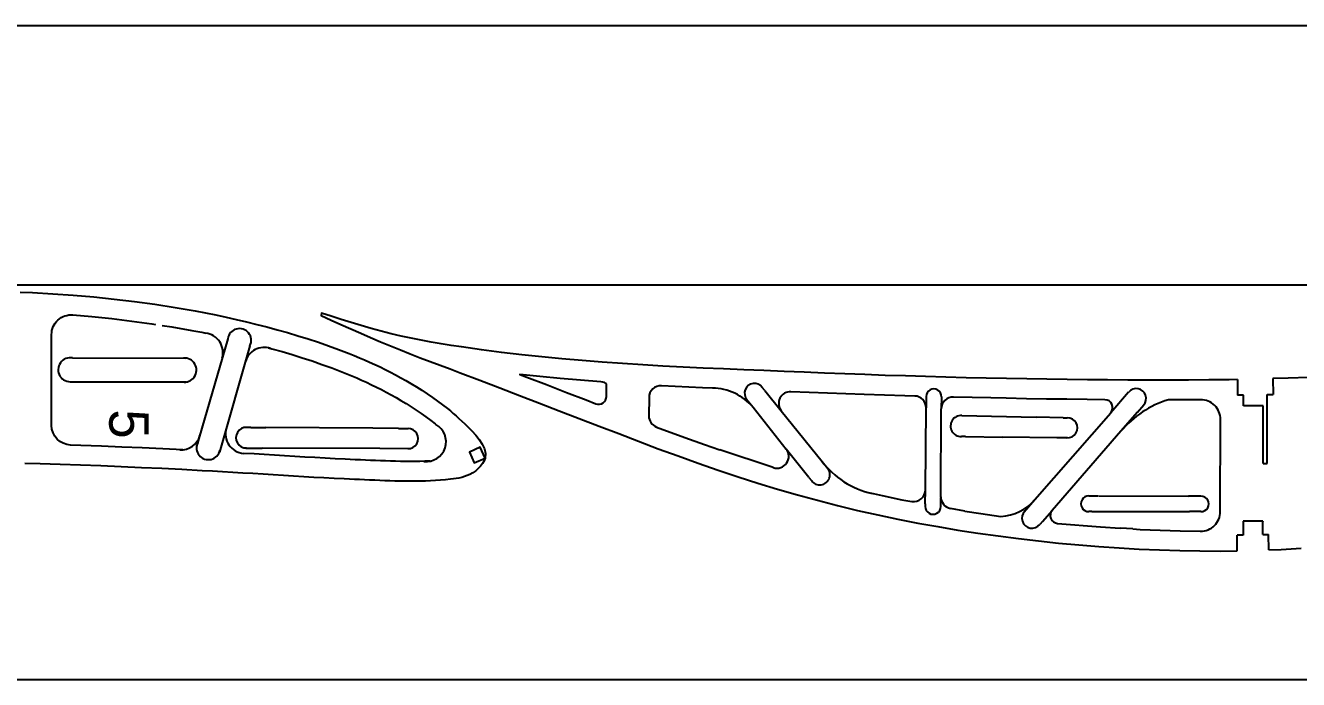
# Model space of a CAD drawing. Header units: millimetres. Extents: x 59 to 2198, y 55 to 510.
# Drawn here: x 303.3 to 626.1, y 59.6 to 225.5 of the extents above; entities that cross this region are included whole.
import ezdxf

# ---------------------------------------------------------------- set-up
doc = ezdxf.new("R2010")
doc.units = ezdxf.units.MM
doc.layers.add('7', color=7, linetype='Continuous')
doc.styles.add('样式_4', font='txt', dxfattribs={"height": 10})

msp = doc.modelspace()

# ---------------------------------------------------------------- linework, layer by layer
for p, q in [((81.41, 225.51), (1081.41, 225.51)), ((1058.59, 159.6), (58.62, 159.6)), ((610.64, 135.69), (610.65, 131.7)), ((619.64, 135.94), (619.65, 131.9)), ((490.75, 132.94), (490.13, 133.72)), ((490.75, 132.94), (494.95, 127.74)), ((583.04, 132.51), (578.48, 127.28)), ((486.12, 130.73), (487.78, 128.65)), ((531.7, 131.36), (531.68, 128.5)), ((535.54, 131.33), (535.52, 128.27)), ((548.06, 131.02), (538.59, 131.25)), ((585.26, 127.42), (586.87, 129.28)), ((612.15, 131.71), (610.65, 131.7)), ((612.15, 129.05), (612.15, 131.71)), ((618.15, 131.89), (619.65, 131.9)), ((487.78, 128.65), (496.18, 118.07)), ((535.39, 105.97), (535.52, 128.27)), ((540.72, 126.54), (559.61, 126.16)), ((566.43, 126.02), (559.61, 126.16)), ((566.43, 126.02), (567.45, 126)), ((585.26, 127.42), (581.09, 122.61)), ((617.15, 129.06), (612.15, 129.05)), ((360.38, 123.55), (359.36, 123.56)), ((360.38, 123.55), (364.19, 123.52)), ((391.34, 123.33), (364.19, 123.52)), ((397.84, 123.29), (391.34, 123.33)), ((397.84, 123.29), (400.34, 123.27)), ((541.63, 121.23), (540.61, 121.24)), ((541.63, 121.23), (551.05, 121.11)), ((564.83, 120.94), (551.05, 121.11)), ((567.54, 120.9), (564.83, 120.94)), ((359.15, 118.33), (363.31, 118.32)), ((393.16, 118.19), (363.31, 118.32)), ((400.24, 118.16), (393.16, 118.19)), ((492.89, 113.36), (479.39, 117.85)), ((501.93, 110.84), (496.18, 118.07)), ((501.93, 110.84), (502.56, 110.06)), ((531.47, 104.21), (531.5, 107.74)), ((531.47, 104.21), (531.46, 103.45)), ((535.37, 103.47), (535.39, 105.78)), ((556.55, 102.16), (559.23, 105.23)), ((572.96, 106.18), (575.31, 106.18)), ((575.51, 106.18), (598.25, 106.12)), ((601.37, 106.11), (598.25, 106.12)), ((541.46, 102.32), (537.83, 103.01)), ((561.19, 99.69), (563.64, 102.51)), ((573.68, 102.2), (572.9, 102.2)), ((573.68, 102.2), (577.27, 102.2)), ((577.27, 102.2), (598.45, 102.2)), ((601.37, 102.2), (598.45, 102.2)), ((561.19, 99.69), (560.53, 98.93)), ((584.11, 97.8), (580.92, 97.98)), ((617.04, 99.81), (612.04, 99.8)), ((612.04, 99.8), (612.05, 96.22)), ((617.04, 99.81), (617.04, 99.72)), ((617.04, 98.72), (617.04, 99.72)), ((617.05, 96.4), (617.04, 98.72)), ((610.55, 92.21), (610.55, 96.22)), ((612.05, 96.22), (610.55, 96.22)), ((617.05, 96.4), (618.54, 96.41)), ((618.55, 92.47), (618.54, 96.41)), ((58.59, 59.6), (1058.59, 59.6))]:
    msp.add_line(p, q)
at = {"color": 3}
for p, q in [((354.55, 146.06), (346.64, 118.69)), ((360.18, 144.26), (352.42, 117.31)), ((315.21, 141.18), (343.81, 141.15)), ((315.02, 135.14), (344.08, 135.08)), ((618.18, 114.4), (618.15, 131.89)), ((606.28, 102.2), (606.33, 125.58)), ((617.18, 114.4), (618.18, 114.4))]:
    msp.add_line(p, q, dxfattribs=at)
for centre, radius, start, end in [((357.51, 145.62), 3, 332.8777, 171.5597), ((348.34, 142.52), 5, 343.938, 82.8838), ((363.83, 138.86), 5, 71.7579, 163.938), ((314.62, 138.18), 3.06, 78.8777, 277.5597), ((343.56, 138.1), 3.06, 259.9207, 94.7029), ((601.33, 125.59), 5, 359.8801, 90.4089), ((358.97, 121.96), 5, 163.9494, 265.2372), ((404.91, 119.9), 5, 262.9811, 60.7765), ((342.68, 122.86), 5, 267.1172, 343.938), ((349.62, 118.37), 3, 153.9207, 348.7029), ((601.28, 102.21), 5, 269.6507, 359.8801)]:
    msp.add_arc(centre, radius, start, end, dxfattribs=at)
for centre, radius, start, end in [((477.35, 119.91), 13.6, 39.9789, 89.4433), ((488.12, 132.22), 2.5, 36.7044, 220.2705), ((533.62, 131.38), 1.92, 358.3923, 180.6219), ((584.96, 130.89), 2.5, 318.2442, 139.8467), ((538.52, 128.25), 3, 88.6141, 179.663), ((600.33, 106.53), 25.08, 106.6964, 140.1032), ((540.52, 123.9), 2.65, 85.7414, 271.9253), ((567.5, 123.45), 2.55, 267.4975, 91.0636), ((359.25, 120.95), 2.61, 87.7166, 271.8103), ((400.29, 120.72), 2.55, 268.7948, 90.3973), ((493.84, 116.21), 3, 251.6173, 38.4874), ((504.67, 111.58), 2.6, 215.8427, 42.0266), ((522.46, 127.8), 21.45, 216.2658, 257.918), ((533.42, 103.46), 1.95, 178.6473, 0.3669), ((538.39, 105.96), 3, 179.663, 259.2794), ((549.99, 113.11), 12.15, 272.9219, 319.563), ((572.93, 104.19), 1.99, 89.1402, 270.8598), ((601.41, 104.15), 1.96, 268.8852, 91.1148), ((558.54, 100.55), 2.56, 136.8313, 320.9249)]:
    msp.add_arc(centre, radius, start, end)
at = {"layer": '7', "color": 3, "linetype": 'Continuous'}
for points in [[(301.93, 157.9), (305.06, 157.76), (310.19, 157.47), (315.38, 157.1), (320.56, 156.65), (325.74, 156.12), (330.9, 155.5), (336.06, 154.79), (341.19, 153.99), (346.32, 153.09), (348.93, 152.59), (351.53, 152.07), (354.13, 151.52), (356.72, 150.94), (359.31, 150.33), (361.89, 149.7), (364.46, 149.04), (367.1, 148.33), (369.72, 147.59), (372.34, 146.81), (374.94, 146), (377.53, 145.15), (380.11, 144.26), (382.68, 143.33), (384, 142.83), (385.32, 142.31), (386.64, 141.78), (387.95, 141.24), (389.25, 140.69), (390.54, 140.12), (391.83, 139.53), (393.17, 138.9), (394.5, 138.25), (395.82, 137.58), (397.13, 136.88), (398.43, 136.17), (399.73, 135.44), (401.02, 134.68), (402.41, 133.84), (403.78, 132.97), (405.14, 132.08), (406.47, 131.17), (407.77, 130.24), (409.05, 129.29), (410.28, 128.33), (411.02, 127.73), (411.75, 127.12), (412.47, 126.49), (413.2, 125.84), (413.93, 125.17), (414.67, 124.46), (415.42, 123.72), (416.44, 122.69), (417.44, 121.6), (418.34, 120.47), (419.09, 119.3), (419.63, 118.13), (419.89, 116.95), (419.81, 115.79), (419.57, 115.07), (419.19, 114.39), (418.69, 113.73), (418.09, 113.11), (417.43, 112.55), (416.71, 112.05), (415.95, 111.63), (415.27, 111.32), (414.58, 111.07), (413.89, 110.87), (413.19, 110.71), (412.49, 110.59), (411.78, 110.48), (411.07, 110.4), (409.79, 110.27), (408.52, 110.16), (407.24, 110.07), (405.96, 110), (404.67, 109.95), (403.39, 109.92), (402.1, 109.9), (400.82, 109.9), (399.53, 109.91), (398.25, 109.93), (396.96, 109.96), (395.68, 110), (394.4, 110.04), (393.11, 110.09), (391.83, 110.14), (390.54, 110.19), (389.25, 110.24), (387.97, 110.3), (386.68, 110.36), (385.4, 110.42), (384.11, 110.48), (381.54, 110.61), (378.96, 110.75), (376.39, 110.89), (373.82, 111.05), (371.24, 111.2), (368.67, 111.36), (366.1, 111.52), (363.53, 111.67), (360.95, 111.83), (358.38, 111.98), (355.81, 112.13), (353.23, 112.28), (350.66, 112.42), (348.09, 112.56), (342.94, 112.84), (337.8, 113.1), (332.66, 113.34), (327.52, 113.57), (322.37, 113.78), (317.23, 113.98), (312.08, 114.16), (306.94, 114.33), (303.1, 114.44)], [(610.64, 135.69), (608.53, 135.66), (603.39, 135.6), (598.25, 135.57), (593.11, 135.55), (587.98, 135.55), (582.84, 135.56), (577.71, 135.59), (572.58, 135.63), (567.44, 135.69), (562.31, 135.76), (557.18, 135.84), (552.05, 135.94), (546.92, 136.05), (541.79, 136.17), (536.66, 136.3), (531.53, 136.44), (526.41, 136.6), (521.28, 136.76), (516.15, 136.94), (511.02, 137.13), (505.9, 137.32), (500.78, 137.53), (495.65, 137.74), (490.53, 137.95), (485.4, 138.17), (480.27, 138.39), (475.15, 138.62), (470.03, 138.86), (464.91, 139.13), (459.79, 139.42), (454.67, 139.74), (449.55, 140.1), (444.43, 140.5), (439.31, 140.94), (434.2, 141.44), (429.1, 141.98), (423.99, 142.58), (418.9, 143.24), (413.8, 143.96), (411.24, 144.34), (408.69, 144.75), (406.13, 145.18), (403.59, 145.65), (401.05, 146.15), (398.52, 146.69), (396, 147.28), (393.45, 147.93), (390.91, 148.63), (388.38, 149.37), (385.85, 150.13), (383.33, 150.93), (380.82, 151.73), (378.3, 152.55), (378.27, 151.92), (380.77, 150.79), (383.27, 149.66), (385.77, 148.54), (388.28, 147.44), (390.79, 146.34), (393.31, 145.27), (395.84, 144.22), (398.34, 143.21), (400.85, 142.21), (403.37, 141.24), (405.89, 140.28), (408.41, 139.33), (410.94, 138.38), (413.46, 137.43), (418.51, 135.52), (423.55, 133.6), (428.58, 131.67), (433.61, 129.73), (438.64, 127.79), (443.67, 125.84), (448.71, 123.9), (453.71, 121.97), (458.73, 120.06), (463.75, 118.16), (468.78, 116.31), (473.83, 114.49), (478.89, 112.73), (483.98, 111.03), (488.98, 109.43), (494.01, 107.9), (499.05, 106.45), (504.12, 105.06), (509.2, 103.75), (514.3, 102.52), (519.42, 101.36), (524.48, 100.3), (529.55, 99.3), (534.63, 98.38), (539.72, 97.53), (544.82, 96.74), (549.94, 96.02), (555.06, 95.36), (560.16, 94.77), (565.26, 94.23), (570.37, 93.75), (575.49, 93.34), (580.61, 92.99), (585.73, 92.7), (590.86, 92.47), (596, 92.31), (601.13, 92.21), (606.27, 92.18), (610.55, 92.22)], [(337.91, 149.44), (340.38, 149.05), (345.42, 148.17), (347.97, 147.69), (348.96, 147.48)], [(364.86, 143.75), (365.77, 143.51), (368.33, 142.79), (370.88, 142.03), (373.42, 141.24), (375.94, 140.41), (378.44, 139.55), (380.94, 138.64), (382.21, 138.16), (383.49, 137.66), (384.75, 137.15), (386.01, 136.63), (387.26, 136.1), (388.5, 135.55), (389.72, 135), (391, 134.39), (392.26, 133.77), (393.52, 133.13), (394.77, 132.48), (396.01, 131.8), (397.24, 131.11), (398.46, 130.39), (399.77, 129.59), (401.07, 128.77), (402.35, 127.93), (403.61, 127.07), (404.83, 126.2), (406.02, 125.32), (407.17, 124.42), (407.35, 124.27)], [(628.63, 136.22), (623.49, 136.05), (619.64, 135.93), (619.64, 135.93)], [(601.29, 130.59), (598.28, 130.57), (593.12, 130.55)], [(617.18, 114.4), (617.15, 129.06)], [(405.91, 115), (405.73, 114.99), (404.51, 114.95), (403.29, 114.92), (402.07, 114.9), (400.83, 114.9), (399.6, 114.91), (398.35, 114.93), (397.1, 114.96), (395.84, 115), (394.57, 115.04), (393.3, 115.09), (392.02, 115.14), (390.74, 115.19), (389.46, 115.24), (388.19, 115.29), (386.91, 115.35), (385.63, 115.41), (384.36, 115.47), (381.8, 115.6), (379.24, 115.74), (376.68, 115.89), (374.12, 116.04), (371.55, 116.19), (368.98, 116.35), (366.41, 116.51), (363.83, 116.66), (361.25, 116.82), (358.67, 116.97), (358.56, 116.98)], [(419.81, 115.79), (418.56, 118.51), (415.84, 117.26), (417.09, 114.53), (419.81, 115.79)], [(541.46, 102.32), (545.55, 101.69), (550.61, 100.98)], [(584.11, 97.8), (585.98, 97.69), (591.05, 97.47), (596.12, 97.31), (601.2, 97.21), (601.25, 97.21)], [(618.55, 92.47), (618.55, 92.47), (621.68, 92.61), (626.82, 92.91)]]:
    msp.add_lwpolyline(points, dxfattribs=at)
for points in [[(343.2, 117.83), (338.05, 118.09), (332.89, 118.34), (327.73, 118.57), (322.57, 118.78), (314.68, 119.08, -0.403003), (309.87, 124.08), (309.87, 147.11, -0.439829), (315.3, 152.09), (320.09, 151.67), (325.19, 151.15), (330.27, 150.54), (335.33, 149.84), (336.23, 149.7)], [(477.49, 133.51), (474.92, 133.63), (464.54, 134.12, 0.425669), (461.39, 131.15), (461.35, 126.49, 0.316372), (463.31, 123.65), (470.49, 121), (475.49, 119.2), (479.39, 117.85)], [(517.49, 106.93), (520.49, 106.25), (525.47, 105.2), (528.04, 104.8, 0.457502), (531.5, 107.74), (531.68, 128.5, 0.407843), (528.77, 131.52), (526.25, 131.6), (521.11, 131.77), (515.97, 131.94), (497.4, 132.62, 0.643361), (494.95, 127.74), (506.77, 113.11)], [(559.23, 105.23), (578.48, 127.28, 0.641012), (576.99, 130.59), (572.53, 130.63), (567.38, 130.69), (562.24, 130.76), (557.09, 130.84), (551.95, 130.94), (548.06, 131.02)], [(581.09, 122.61), (563.64, 102.51, 0.614723), (564.99, 99.21), (575.86, 98.33), (580.92, 97.98)]]:
    msp.add_lwpolyline(points, format="xyb", dxfattribs=at)
msp.add_lwpolyline([(449.71, 135.07), (449.19, 135.11, -0.001989), (449.17, 135.11), (444.02, 135.52), (438.86, 135.96), (433.7, 136.46), (428.64, 137), (430.38, 136.34), (435.41, 134.4), (440.45, 132.45), (445.48, 130.51), (447.9, 129.57, 0.524081), (450.62, 131.42), (450.64, 134.07, 0.39635)], format="xyb", close=True, dxfattribs=at)

# ---------------------------------------------------------------- texts
at = {"insert": (334.5, 128.14), "char_height": 10, "attachment_point": 1, "rotation": 270, "style": '样式_4'}
msp.add_mtext_dynamic_manual_height_columns('5', width=25.7627, gutter_width=50, heights=[0], dxfattribs=at)

doc.saveas('drawing.dxf')
